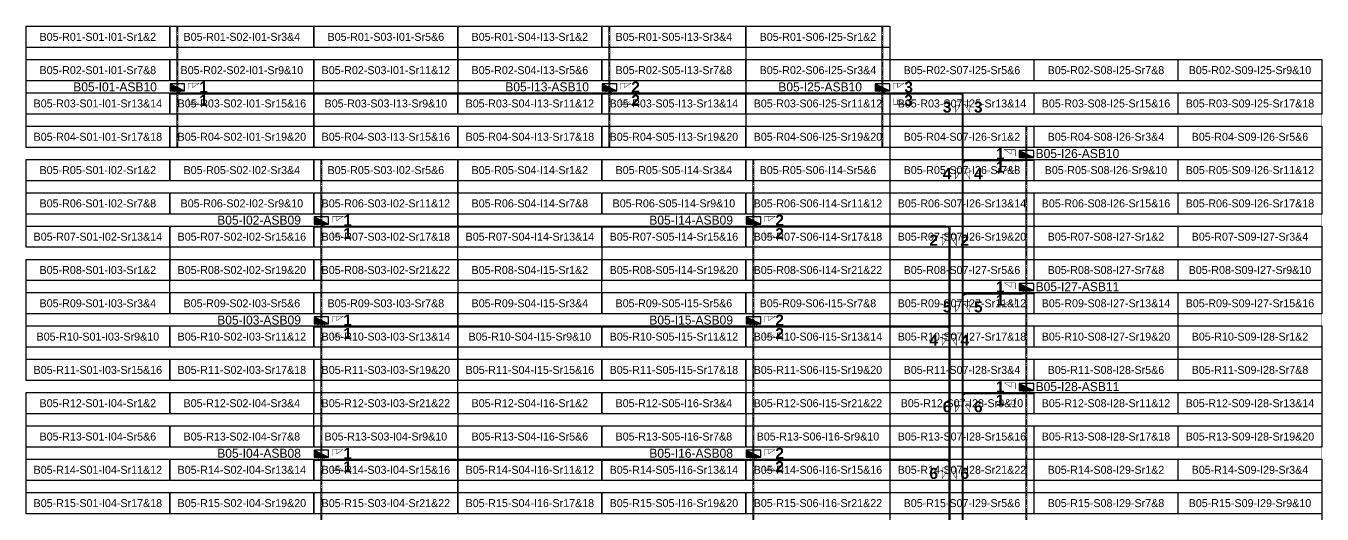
# Model space of a CAD drawing. Header units: metres. Extents: x 531268 to 531754, y 2675584 to 2675912.
# Drawn here: x 531268.3 to 531559.8, y 2675801.7 to 2675911.7 of the extents above; entities that cross this region are included whole.
import ezdxf
from ezdxf.enums import TextEntityAlignment as Align

# ---------------------------------------------------------------- set-up
doc = ezdxf.new("R2010")
doc.units = ezdxf.units.M
doc.linetypes.add('CENTER', pattern=[2, 1.25, -0.25, 0.25, -0.25])
doc.layers.add('Boundary-12.5 MW Block', color=6, linetype='Continuous', lineweight=9)
doc.layers.add('PILE', color=1, linetype='Continuous', lineweight=15)
for name, color, linetype in [('DC Trench BL-05', 40, 'Continuous'), ('E-Inverter Grouping', 2, 'Continuous'), ('Inverter Block-05', 7, 'Continuous'), ('LT Cable(AG) INV to LT Panel BL-05', 2, 'Continuous'), ('Messenger Wire Block-05 (Master Path)', 30, 'Continuous'), ('Messenger Wire Block-05 (MW Path)', 191, 'Continuous'), ('MMS Table Block-05', 8, 'Continuous'), ('Plan Line - DC BL-05', 40, 'Continuous'), ('Section Marking BL-05', 2, 'Continuous')]:
    doc.layers.add(name, color=color, linetype=linetype)
doc.styles.add('BoldTextStyle', font='arialbd.ttf')
doc.styles.get("Standard").update_dxf_attribs({"font": 'Adani Regular.ttf'})

# ---------------------------------------------------------------- blocks, each defined once
blk = doc.blocks.new('MMS Table (32.292 x 4.788)')
at = {"color": 0}
blk.add_lwpolyline([(0, -0.002), (0, 4.786), (32.292, 4.786), (32.292, -0.002)], close=True, dxfattribs=at)
at = {"color": 7}
blk.add_attdef('ID1', text='', height=1.8, dxfattribs=at).set_placement((16.146, 2.392), align=Align.MIDDLE_CENTER)
blk = doc.blocks.new('Inverter Block')
h = blk.add_hatch(color=0)
h.dxf.hatch_style = 1
h.paths.add_polyline_path([(-1.46, 2.27), (-1.46, 0.85), (1.46, 0.85)])
at = {"color": 0}
blk.add_lwpolyline([(1.46, 2.27), (-1.46, 2.27), (-1.46, 0.85), (1.46, 0.85)], close=True, dxfattribs=at)
blk.add_lwpolyline([(-1.46, 2.27), (1.46, 0.85)], dxfattribs=at)
at = {"layer": 'PILE'}
for centre in [(-0.61, 0.85), (0.61, 0.85)]:
    blk.add_circle(centre, 0.156, dxfattribs=at)
at = {"color": 7}
blk.add_attdef('ID', (-1.46, 3.01), '', height=1.8, dxfattribs=at)

msp = doc.modelspace()

# ---------------------------------------------------------------- linework, layer by layer
at = {"layer": 'Boundary-12.5 MW Block', "const_width": 0.05}
msp.add_lwpolyline([(531268.32, 2675911.58), (531462.57, 2675911.58), (531462.57, 2675904.08), (531559.74, 2675904.08), (531559.74, 2675746.58), (531754.1, 2675746.58), (531754.1, 2675591.79), (531527.35, 2675591.79), (531527.35, 2675584.29), (531268.32, 2675584.29)], close=True, dxfattribs=at)
at = {"layer": 'DC Trench BL-05', "color": 40, "const_width": 0.15}
for points in [[(531302.49, 2675911.58), (531302.19, 2675911.58), (531302.19, 2675884.29), (531302.49, 2675884.29)], [(531399.67, 2675911.58), (531399.37, 2675911.58), (531399.37, 2675884.29), (531399.67, 2675884.29)], [(531461.08, 2675911.58), (531460.78, 2675911.58), (531460.78, 2675884.29), (531461.08, 2675884.29)], [(531493.47, 2675889.08), (531493.17, 2675889.08), (531493.17, 2675756.79), (531493.47, 2675756.79)], [(531334.89, 2675881.58), (531334.59, 2675881.58), (531334.59, 2675719.29), (531334.89, 2675719.29)], [(531432.06, 2675881.58), (531431.76, 2675881.58), (531431.76, 2675719.29), (531432.06, 2675719.29)]]:
    msp.add_lwpolyline(points, close=True, dxfattribs=at)
at = {"layer": 'E-Inverter Grouping', "color": 3}
for points in [[(531365.39, 2675911.58), (531365.39, 2675899.29), (531333, 2675899.29), (531333, 2675884.29), (531268.32, 2675884.29), (531268.32, 2675911.58)], [(531333.1, 2675896.58), (531365.49, 2675896.58), (531365.49, 2675911.58), (531430.18, 2675911.58), (531430.18, 2675884.29), (531333.1, 2675884.29)], [(531430.28, 2675911.58), (531462.57, 2675911.58), (531462.57, 2675904.08), (531559.74, 2675904.08), (531559.74, 2675891.79), (531462.57, 2675891.79), (531462.57, 2675884.29), (531430.28, 2675884.29)], [(531559.74, 2675889.08), (531559.74, 2675869.29), (531494.96, 2675869.29), (531494.96, 2675861.79), (531462.67, 2675861.79), (531462.67, 2675889.08)], [(531559.74, 2675866.58), (531559.74, 2675846.79), (531527.35, 2675846.79), (531527.35, 2675839.29), (531462.67, 2675839.29), (531462.67, 2675859.08), (531495.06, 2675859.08), (531495.06, 2675866.58)]]:
    msp.add_lwpolyline(points, close=True, dxfattribs=at)
at = {"layer": 'E-Inverter Grouping'}
for points in [[(531365.39, 2675854.29), (531300.71, 2675854.29), (531300.71, 2675861.79), (531268.32, 2675861.79), (531268.32, 2675881.58), (531365.39, 2675881.58)], [(531462.57, 2675854.29), (531397.88, 2675854.29), (531397.88, 2675861.79), (531365.49, 2675861.79), (531365.49, 2675881.58), (531462.57, 2675881.58)], [(531365.39, 2675824.29), (531333.1, 2675824.29), (531333.1, 2675831.79), (531268.32, 2675831.79), (531268.32, 2675859.08), (531300.61, 2675859.08), (531300.61, 2675851.58), (531365.39, 2675851.58)], [(531462.57, 2675824.29), (531430.28, 2675824.29), (531430.28, 2675831.79), (531365.49, 2675831.79), (531365.49, 2675859.08), (531397.78, 2675859.08), (531397.78, 2675851.58), (531462.57, 2675851.58)], [(531527.45, 2675836.58), (531527.45, 2675844.08), (531559.74, 2675844.08), (531559.74, 2675816.79), (531494.96, 2675816.79), (531494.96, 2675809.29), (531462.67, 2675809.29), (531462.67, 2675836.58)], [(531333, 2675821.58), (531365.39, 2675821.58), (531365.39, 2675801.79), (531268.32, 2675801.79), (531268.32, 2675829.08), (531333, 2675829.08)], [(531430.18, 2675821.58), (531462.57, 2675821.58), (531462.57, 2675801.79), (531365.49, 2675801.79), (531365.49, 2675829.08), (531430.18, 2675829.08)], [(531559.74, 2675786.79), (531462.67, 2675786.79), (531462.67, 2675806.58), (531495.06, 2675806.58), (531495.06, 2675814.08), (531559.74, 2675814.08)]]:
    msp.add_lwpolyline(points, close=True, dxfattribs=at)
at = {"layer": 'LT Cable(AG) INV to LT Panel BL-05', "color": 5}
for points in [[(531490.75, 2675742.39), (531487.23, 2675742.39, -0.414214), (531486.33, 2675743.29), (531486.33, 2675746.37, 0.214019), (531486.02, 2675747.05), (531479.31, 2675753.02, -0.214019), (531479.01, 2675753.7), (531479.01, 2675755.36, -0.0289), (531479.01, 2675755.46), (531479.07, 2675755.94, 0.0289), (531479.08, 2675756.05), (531479.08, 2675895.57, 0.414214), (531478.18, 2675896.47), (531303.25, 2675896.47, -0.414214), (531302.35, 2675897.37), (531302.35, 2675897.73)], [(531490.75, 2675742.42), (531487.25, 2675742.42, -0.414214), (531486.35, 2675743.32), (531486.35, 2675746.39, 0.214019), (531486.05, 2675747.06), (531479.33, 2675753.04, -0.214019), (531479.03, 2675753.71), (531479.03, 2675755.36, -0.0289), (531479.04, 2675755.46), (531479.09, 2675755.94, 0.0289), (531479.1, 2675756.04), (531479.1, 2675895.59, 0.414214), (531478.2, 2675896.49), (531400.42, 2675896.49, -0.414214), (531399.52, 2675897.39), (531399.52, 2675897.73)], [(531490.75, 2675742.44), (531487.28, 2675742.44, -0.414214), (531486.38, 2675743.34), (531486.38, 2675746.4, 0.214019), (531486.07, 2675747.07), (531479.36, 2675753.05, -0.214019), (531479.06, 2675753.72), (531479.06, 2675755.36, -0.0289), (531479.06, 2675755.46), (531479.12, 2675755.94, 0.0289), (531479.13, 2675756.04), (531479.13, 2675895.62, 0.414214), (531478.23, 2675896.52), (531461.83, 2675896.52, -0.414214), (531460.93, 2675897.42), (531460.93, 2675897.73)], [(531490.75, 2675742.37), (531487.2, 2675742.37, -0.414214), (531486.3, 2675743.27), (531486.3, 2675746.36, 0.214019), (531486, 2675747.03), (531479.28, 2675753.01, -0.214019), (531478.98, 2675753.68), (531478.98, 2675755.36, -0.0289), (531478.99, 2675755.46), (531479.04, 2675755.94, 0.0289), (531479.05, 2675756.05), (531479.05, 2675880.42, -0.414214), (531479.95, 2675881.32), (531492.42, 2675881.32, 0.414214), (531493.32, 2675882.22), (531493.32, 2675882.73)], [(531488.81, 2675742.34), (531487.18, 2675742.34, -0.414214), (531486.28, 2675743.24), (531486.28, 2675746.35, 0.214019), (531485.97, 2675747.02), (531479.26, 2675753, -0.214019), (531478.96, 2675753.67), (531478.96, 2675755.36, -0.0289), (531478.96, 2675755.47), (531479.02, 2675755.95, 0.0289), (531479.03, 2675756.05), (531479.03, 2675850.44, -0.414214), (531479.93, 2675851.34), (531492.42, 2675851.34, 0.414214), (531493.32, 2675852.24), (531493.32, 2675852.73)], [(531488.81, 2675742.32), (531487.15, 2675742.32, -0.414214), (531486.25, 2675743.22), (531486.25, 2675746.34, 0.214019), (531485.95, 2675747.01), (531479.23, 2675752.99, -0.214019), (531478.93, 2675753.66), (531478.93, 2675755.36, -0.0289), (531478.94, 2675755.47), (531478.99, 2675755.95, 0.0289), (531479, 2675756.05), (531479, 2675827.97, -0.414214), (531479.9, 2675828.87), (531492.42, 2675828.87, 0.414214), (531493.32, 2675829.77), (531493.32, 2675830.23)]]:
    msp.add_lwpolyline(points, format="xyb", dxfattribs=at)
at = {"layer": 'LT Cable(AG) INV to LT Panel BL-05'}
for points in [[(531485.72, 2675741.82), (531485.02, 2675741.82, -0.166285), (531484.47, 2675742.01), (531483.04, 2675743.12, 0.103275), (531482.68, 2675743.2), (531476.94, 2675743.2, -0.414214), (531476.04, 2675744.1), (531476.04, 2675755.37, -0.021393), (531476.04, 2675755.45), (531476.08, 2675755.96, 0.021393), (531476.09, 2675756.03), (531476.09, 2675865.6, 0.414214), (531475.19, 2675866.5), (531335.64, 2675866.5, -0.414214), (531334.74, 2675867.4), (531334.74, 2675867.73)], [(531485.72, 2675741.85), (531485.03, 2675741.85, -0.166132), (531484.48, 2675742.04), (531483.04, 2675743.15, 0.103275), (531482.68, 2675743.23), (531476.96, 2675743.23, -0.414214), (531476.06, 2675744.13), (531476.06, 2675755.37, -0.021393), (531476.07, 2675755.45), (531476.11, 2675755.95, 0.021393), (531476.11, 2675756.03), (531476.11, 2675865.63, 0.414214), (531475.21, 2675866.53), (531432.81, 2675866.53, -0.414214), (531431.91, 2675867.43), (531431.91, 2675867.73)], [(531485.72, 2675741.77), (531485.01, 2675741.77, -0.166594), (531484.46, 2675741.96), (531483.03, 2675743.07, 0.103275), (531482.67, 2675743.15), (531476.89, 2675743.15, -0.414214), (531475.99, 2675744.05), (531475.99, 2675755.37, -0.021393), (531475.99, 2675755.45), (531476.03, 2675755.96, 0.021393), (531476.04, 2675756.03), (531476.04, 2675843.05, 0.414214), (531475.14, 2675843.95), (531335.64, 2675843.95, -0.414214), (531334.74, 2675844.85), (531334.74, 2675845.23)], [(531485.72, 2675741.8), (531485.02, 2675741.8, -0.166439), (531484.46, 2675741.99), (531483.03, 2675743.1, 0.103275), (531482.67, 2675743.18), (531476.91, 2675743.18, -0.414214), (531476.01, 2675744.08), (531476.01, 2675755.37, -0.021393), (531476.02, 2675755.45), (531476.06, 2675755.96, 0.021393), (531476.06, 2675756.03), (531476.06, 2675843.08, 0.414214), (531475.16, 2675843.98), (531432.81, 2675843.98, -0.414214), (531431.91, 2675844.88), (531431.91, 2675845.23)], [(531487.71, 2675741.72), (531485, 2675741.72, -0.166905), (531484.44, 2675741.91), (531483.02, 2675743.02, 0.103275), (531482.66, 2675743.1), (531476.84, 2675743.1, -0.414214), (531475.94, 2675744), (531475.94, 2675755.38, -0.021393), (531475.94, 2675755.45), (531475.98, 2675755.96, 0.021393), (531475.99, 2675756.04), (531475.99, 2675813, 0.414214), (531475.09, 2675813.9), (531335.64, 2675813.9, -0.414214), (531334.74, 2675814.8), (531334.74, 2675815.23)], [(531487.71, 2675741.75), (531485, 2675741.75, -0.166749), (531484.45, 2675741.94), (531483.02, 2675743.05, 0.103275), (531482.66, 2675743.13), (531476.86, 2675743.13, -0.414214), (531475.96, 2675744.03), (531475.96, 2675755.38, -0.021393), (531475.97, 2675755.45), (531476.01, 2675755.96, 0.021393), (531476.01, 2675756.04), (531476.01, 2675813.03, 0.414214), (531475.11, 2675813.93), (531432.81, 2675813.93, -0.414214), (531431.91, 2675814.83), (531431.91, 2675815.23)]]:
    msp.add_lwpolyline(points, format="xyb", dxfattribs=at)
at = {"layer": 'Messenger Wire Block-05 (Master Path)'}
for points in [[(531300.71, 2675896.38), (531478.99, 2675896.38)], [(531478.99, 2675756), (531478.99, 2675896.38)], [(531478.99, 2675881.38), (531494.96, 2675881.38)], [(531333.1, 2675866.38), (531475.96, 2675866.38)], [(531475.96, 2675756), (531475.96, 2675866.38)], [(531478.99, 2675851.38), (531494.96, 2675851.38)], [(531333.1, 2675843.88), (531475.96, 2675843.88)], [(531478.99, 2675828.88), (531494.96, 2675828.88)], [(531333.1, 2675813.88), (531475.96, 2675813.88)]]:
    msp.add_lwpolyline(points, dxfattribs=at)
at = {"layer": 'Messenger Wire Block-05 (MW Path)', "const_width": 0.1}
for points in [[(531300.71, 2675896.38), (531478.99, 2675896.38)], [(531478.74, 2675756), (531478.74, 2675896.38)], [(531478.99, 2675881.38), (531494.96, 2675881.38)], [(531333.1, 2675866.38), (531475.96, 2675866.38)], [(531476.21, 2675756), (531476.21, 2675866.38)], [(531478.99, 2675851.38), (531494.96, 2675851.38)], [(531333.1, 2675843.88), (531475.96, 2675843.88)], [(531478.99, 2675828.88), (531494.96, 2675828.88)], [(531333.1, 2675813.88), (531475.96, 2675813.88)]]:
    msp.add_lwpolyline(points, dxfattribs=at)
at = {"layer": 'Plan Line - DC BL-05', "color": 6, "linetype": 'CENTER'}
for points in [[(531302.35, 2675911.58), (531302.35, 2675884.29)], [(531399.52, 2675911.58), (531399.52, 2675884.29)], [(531460.93, 2675911.58), (531460.93, 2675884.29)], [(531493.32, 2675889.08), (531493.32, 2675756.79)], [(531334.74, 2675881.58), (531334.74, 2675719.29)], [(531431.91, 2675881.58), (531431.91, 2675719.29)]]:
    msp.add_lwpolyline(points, dxfattribs=at)
at = {"layer": 'Section Marking BL-05', "color": 94, "lineweight": 35, "true_color": 0x00a500, "const_width": 0.1}
for points in [[(531304.85, 2675897.38), (531304.85, 2675898.77), (531307.25, 2675898.77), (531305.77, 2675897.76), (531305.77, 2675898.77)], [(531402.02, 2675897.38), (531402.02, 2675898.77), (531404.42, 2675898.77), (531402.94, 2675897.76), (531402.94, 2675898.77)], [(531463.43, 2675897.38), (531463.43, 2675898.77), (531465.83, 2675898.77), (531464.35, 2675897.76), (531464.35, 2675898.77)], [(531304.85, 2675895.38), (531304.85, 2675893.99), (531307.25, 2675893.99), (531305.77, 2675895), (531305.77, 2675893.99)], [(531402.02, 2675895.38), (531402.02, 2675893.99), (531404.42, 2675893.99), (531402.94, 2675895), (531402.94, 2675893.99)], [(531463.43, 2675895.38), (531463.43, 2675893.99), (531465.83, 2675893.99), (531464.35, 2675895), (531464.35, 2675893.99)], [(531478.79, 2675894.63), (531477.4, 2675894.63), (531477.4, 2675892.23), (531478.41, 2675893.71), (531477.4, 2675893.71)], [(531479.19, 2675894.63), (531480.58, 2675894.63), (531480.58, 2675892.23), (531479.57, 2675893.71), (531480.58, 2675893.71)], [(531490.82, 2675882.38), (531490.82, 2675883.77), (531488.42, 2675883.77), (531489.9, 2675882.76), (531489.9, 2675883.77)], [(531490.82, 2675880.38), (531490.82, 2675878.99), (531488.42, 2675878.99), (531489.9, 2675880), (531489.9, 2675878.99)], [(531478.79, 2675879.63), (531477.4, 2675879.63), (531477.4, 2675877.23), (531478.41, 2675878.71), (531477.4, 2675878.71)], [(531479.19, 2675879.63), (531480.58, 2675879.63), (531480.58, 2675877.23), (531479.57, 2675878.71), (531480.58, 2675878.71)], [(531337.24, 2675867.38), (531337.24, 2675868.77), (531339.64, 2675868.77), (531338.16, 2675867.76), (531338.16, 2675868.77)], [(531434.41, 2675867.38), (531434.41, 2675868.77), (531436.81, 2675868.77), (531435.33, 2675867.76), (531435.33, 2675868.77)], [(531337.24, 2675865.38), (531337.24, 2675863.99), (531339.64, 2675863.99), (531338.16, 2675865), (531338.16, 2675863.99)], [(531434.41, 2675865.38), (531434.41, 2675863.99), (531436.81, 2675863.99), (531435.33, 2675865), (531435.33, 2675863.99)], [(531475.76, 2675864.63), (531474.37, 2675864.63), (531474.37, 2675862.23), (531475.38, 2675863.71), (531474.37, 2675863.71)], [(531476.16, 2675864.63), (531477.55, 2675864.63), (531477.55, 2675862.23), (531476.54, 2675863.71), (531477.55, 2675863.71)], [(531490.82, 2675852.38), (531490.82, 2675853.77), (531488.42, 2675853.77), (531489.9, 2675852.76), (531489.9, 2675853.77)], [(531478.79, 2675849.63), (531477.4, 2675849.63), (531477.4, 2675847.23), (531478.41, 2675848.71), (531477.4, 2675848.71)], [(531479.19, 2675849.63), (531480.58, 2675849.63), (531480.58, 2675847.23), (531479.57, 2675848.71), (531480.58, 2675848.71)], [(531490.82, 2675850.38), (531490.82, 2675848.99), (531488.42, 2675848.99), (531489.9, 2675850), (531489.9, 2675848.99)], [(531337.24, 2675844.88), (531337.24, 2675846.27), (531339.64, 2675846.27), (531338.16, 2675845.26), (531338.16, 2675846.27)], [(531434.41, 2675844.88), (531434.41, 2675846.27), (531436.81, 2675846.27), (531435.33, 2675845.26), (531435.33, 2675846.27)], [(531337.24, 2675842.88), (531337.24, 2675841.49), (531339.64, 2675841.49), (531338.16, 2675842.5), (531338.16, 2675841.49)], [(531434.41, 2675842.88), (531434.41, 2675841.49), (531436.81, 2675841.49), (531435.33, 2675842.5), (531435.33, 2675841.49)], [(531475.76, 2675842.13), (531474.37, 2675842.13), (531474.37, 2675839.73), (531475.38, 2675841.21), (531474.37, 2675841.21)], [(531476.16, 2675842.13), (531477.55, 2675842.13), (531477.55, 2675839.73), (531476.54, 2675841.21), (531477.55, 2675841.21)], [(531490.82, 2675829.88), (531490.82, 2675831.27), (531488.42, 2675831.27), (531489.9, 2675830.26), (531489.9, 2675831.27)], [(531490.82, 2675827.88), (531490.82, 2675826.49), (531488.42, 2675826.49), (531489.9, 2675827.5), (531489.9, 2675826.49)], [(531478.79, 2675827.13), (531477.4, 2675827.13), (531477.4, 2675824.73), (531478.41, 2675826.21), (531477.4, 2675826.21)], [(531479.19, 2675827.13), (531480.58, 2675827.13), (531480.58, 2675824.73), (531479.57, 2675826.21), (531480.58, 2675826.21)], [(531337.24, 2675814.88), (531337.24, 2675816.27), (531339.64, 2675816.27), (531338.16, 2675815.26), (531338.16, 2675816.27)], [(531434.41, 2675814.88), (531434.41, 2675816.27), (531436.81, 2675816.27), (531435.33, 2675815.26), (531435.33, 2675816.27)], [(531337.24, 2675812.88), (531337.24, 2675811.49), (531339.64, 2675811.49), (531338.16, 2675812.5), (531338.16, 2675811.49)], [(531434.41, 2675812.88), (531434.41, 2675811.49), (531436.81, 2675811.49), (531435.33, 2675812.5), (531435.33, 2675811.49)], [(531475.76, 2675812.13), (531474.37, 2675812.13), (531474.37, 2675809.73), (531475.38, 2675811.21), (531474.37, 2675811.21)], [(531476.16, 2675812.13), (531477.55, 2675812.13), (531477.55, 2675809.73), (531476.54, 2675811.21), (531477.55, 2675811.21)]]:
    msp.add_lwpolyline(points, dxfattribs=at)

# ---------------------------------------------------------------- block references
at = {"layer": 'Inverter Block-05'}
ref = msp.add_blockref('Inverter Block', (531302.35, 2675896.07), dxfattribs=dict(at, xscale=1.124999999976148, yscale=1.124999999976148, zscale=1.124999999976148))
ref.add_attrib('ID', 'B05-I01-ASB10', (531278.93, 2675896.9), dxfattribs={"layer": '0', "color": 7, "height": 2.025})
ref = msp.add_blockref('Inverter Block', (531399.52, 2675896.07), dxfattribs=dict(at, xscale=1.124999999976148, yscale=1.124999999976148, zscale=1.124999999976148))
ref.add_attrib('ID', 'B05-I13-ASB10', (531376.11, 2675896.9), dxfattribs={"layer": '0', "color": 7, "height": 2.025})
ref = msp.add_blockref('Inverter Block', (531460.93, 2675896.07), dxfattribs=dict(at, xscale=1.124999999976148, yscale=1.124999999976148, zscale=1.124999999976148))
ref.add_attrib('ID', 'B05-I25-ASB10', (531437.52, 2675896.9), dxfattribs={"layer": '0', "color": 7, "height": 2.025})
ref = msp.add_blockref('Inverter Block', (531493.32, 2675881.07), dxfattribs=dict(at, xscale=1.124999999976148, yscale=1.124999999976148, zscale=1.124999999976148))
ref.add_attrib('ID', 'B05-I26-ASB10', (531495.39, 2675881.9), dxfattribs={"layer": '0', "color": 7, "height": 2.025})
ref = msp.add_blockref('Inverter Block', (531334.74, 2675866.07), dxfattribs=dict(at, xscale=1.124999999976148, yscale=1.124999999976148, zscale=1.124999999976148))
ref.add_attrib('ID', 'B05-I02-ASB09', (531311.32, 2675866.9), dxfattribs={"layer": '0', "color": 7, "height": 2.025})
ref = msp.add_blockref('Inverter Block', (531431.91, 2675866.07), dxfattribs=dict(at, xscale=1.124999999976148, yscale=1.124999999976148, zscale=1.124999999976148))
ref.add_attrib('ID', 'B05-I14-ASB09', (531408.5, 2675866.9), dxfattribs={"layer": '0', "color": 7, "height": 2.025})
ref = msp.add_blockref('Inverter Block', (531493.32, 2675851.07), dxfattribs=dict(at, xscale=1.124999999976148, yscale=1.124999999976148, zscale=1.124999999976148))
ref.add_attrib('ID', 'B05-I27-ASB11', (531495.39, 2675851.9), dxfattribs={"layer": '0', "color": 7, "height": 2.025})
ref = msp.add_blockref('Inverter Block', (531334.74, 2675843.57), dxfattribs=dict(at, xscale=1.124999999976148, yscale=1.124999999976148, zscale=1.124999999976148))
ref.add_attrib('ID', 'B05-I03-ASB09', (531311.32, 2675844.4), dxfattribs={"layer": '0', "color": 7, "height": 2.025})
ref = msp.add_blockref('Inverter Block', (531431.91, 2675843.57), dxfattribs=dict(at, xscale=1.124999999976148, yscale=1.124999999976148, zscale=1.124999999976148))
ref.add_attrib('ID', 'B05-I15-ASB09', (531408.5, 2675844.4), dxfattribs={"layer": '0', "color": 7, "height": 2.025})
ref = msp.add_blockref('Inverter Block', (531493.32, 2675828.57), dxfattribs=dict(at, xscale=1.124999999976148, yscale=1.124999999976148, zscale=1.124999999976148))
ref.add_attrib('ID', 'B05-I28-ASB11', (531495.39, 2675829.4), dxfattribs={"layer": '0', "color": 7, "height": 2.025})
ref = msp.add_blockref('Inverter Block', (531334.74, 2675813.57), dxfattribs=dict(at, xscale=1.124999999976148, yscale=1.124999999976148, zscale=1.124999999976148))
ref.add_attrib('ID', 'B05-I04-ASB08', (531311.32, 2675814.4), dxfattribs={"layer": '0', "color": 7, "height": 2.025})
ref = msp.add_blockref('Inverter Block', (531431.91, 2675813.57), dxfattribs=dict(at, xscale=1.124999999976148, yscale=1.124999999976148, zscale=1.124999999976148))
ref.add_attrib('ID', 'B05-I16-ASB08', (531408.5, 2675814.4), dxfattribs={"layer": '0', "color": 7, "height": 2.025})
at = {"layer": 'MMS Table Block-05'}
for p, values in [((531268.32, 2675906.79), {'ID1': 'B05-R01-S01-I01-Sr1&2'}), ((531300.71, 2675906.79), {'ID1': 'B05-R01-S02-I01-Sr3&4'}), ((531333.1, 2675906.79), {'ID1': 'B05-R01-S03-I01-Sr5&6'}), ((531365.49, 2675906.79), {'ID1': 'B05-R01-S04-I13-Sr1&2'}), ((531397.88, 2675906.79), {'ID1': 'B05-R01-S05-I13-Sr3&4'}), ((531430.28, 2675906.79), {'ID1': 'B05-R01-S06-I25-Sr1&2'}), ((531268.32, 2675899.29), {'ID1': 'B05-R02-S01-I01-Sr7&8'}), ((531300.71, 2675899.29), {'ID1': 'B05-R02-S02-I01-Sr9&10'}), ((531333.1, 2675899.29), {'ID1': 'B05-R02-S03-I01-Sr11&12'}), ((531365.49, 2675899.29), {'ID1': 'B05-R02-S04-I13-Sr5&6'}), ((531397.88, 2675899.29), {'ID1': 'B05-R02-S05-I13-Sr7&8'}), ((531430.28, 2675899.29), {'ID1': 'B05-R02-S06-I25-Sr3&4'}), ((531462.67, 2675899.29), {'ID1': 'B05-R02-S07-I25-Sr5&6'}), ((531495.06, 2675899.29), {'ID1': 'B05-R02-S08-I25-Sr7&8'}), ((531527.45, 2675899.29), {'ID1': 'B05-R02-S09-I25-Sr9&10'}), ((531268.32, 2675891.79), {'ID1': 'B05-R03-S01-I01-Sr13&14'}), ((531300.71, 2675891.79), {'ID1': 'B05-R03-S02-I01-Sr15&16'}), ((531333.1, 2675891.79), {'ID1': 'B05-R03-S03-I13-Sr9&10'}), ((531365.49, 2675891.79), {'ID1': 'B05-R03-S04-I13-Sr11&12'}), ((531397.88, 2675891.79), {'ID1': 'B05-R03-S05-I13-Sr13&14'}), ((531430.28, 2675891.79), {'ID1': 'B05-R03-S06-I25-Sr11&12'}), ((531462.67, 2675891.79), {'ID1': 'B05-R03-S07-I25-Sr13&14'}), ((531495.06, 2675891.79), {'ID1': 'B05-R03-S08-I25-Sr15&16'}), ((531527.45, 2675891.79), {'ID1': 'B05-R03-S09-I25-Sr17&18'}), ((531268.32, 2675884.29), {'ID1': 'B05-R04-S01-I01-Sr17&18'}), ((531300.71, 2675884.29), {'ID1': 'B05-R04-S02-I01-Sr19&20'}), ((531333.1, 2675884.29), {'ID1': 'B05-R04-S03-I13-Sr15&16'}), ((531365.49, 2675884.29), {'ID1': 'B05-R04-S04-I13-Sr17&18'}), ((531397.88, 2675884.29), {'ID1': 'B05-R04-S05-I13-Sr19&20'}), ((531430.28, 2675884.29), {'ID1': 'B05-R04-S06-I25-Sr19&20'}), ((531462.67, 2675884.29), {'ID1': 'B05-R04-S07-I26-Sr1&2'}), ((531495.06, 2675884.29), {'ID1': 'B05-R04-S08-I26-Sr3&4'}), ((531527.45, 2675884.29), {'ID1': 'B05-R04-S09-I26-Sr5&6'}), ((531268.32, 2675876.79), {'ID1': 'B05-R05-S01-I02-Sr1&2'}), ((531300.71, 2675876.79), {'ID1': 'B05-R05-S02-I02-Sr3&4'}), ((531333.1, 2675876.79), {'ID1': 'B05-R05-S03-I02-Sr5&6'}), ((531365.49, 2675876.79), {'ID1': 'B05-R05-S04-I14-Sr1&2'}), ((531397.88, 2675876.79), {'ID1': 'B05-R05-S05-I14-Sr3&4'}), ((531430.28, 2675876.79), {'ID1': 'B05-R05-S06-I14-Sr5&6'}), ((531462.67, 2675876.79), {'ID1': 'B05-R05-S07-I26-Sr7&8'}), ((531495.06, 2675876.79), {'ID1': 'B05-R05-S08-I26-Sr9&10'}), ((531527.45, 2675876.79), {'ID1': 'B05-R05-S09-I26-Sr11&12'}), ((531268.32, 2675869.29), {'ID1': 'B05-R06-S01-I02-Sr7&8'}), ((531300.71, 2675869.29), {'ID1': 'B05-R06-S02-I02-Sr9&10'}), ((531333.1, 2675869.29), {'ID1': 'B05-R06-S03-I02-Sr11&12'}), ((531365.49, 2675869.29), {'ID1': 'B05-R06-S04-I14-Sr7&8'}), ((531397.88, 2675869.29), {'ID1': 'B05-R06-S05-I14-Sr9&10'}), ((531430.28, 2675869.29), {'ID1': 'B05-R06-S06-I14-Sr11&12'}), ((531462.67, 2675869.29), {'ID1': 'B05-R06-S07-I26-Sr13&14'}), ((531495.06, 2675869.29), {'ID1': 'B05-R06-S08-I26-Sr15&16'}), ((531527.45, 2675869.29), {'ID1': 'B05-R06-S09-I26-Sr17&18'}), ((531268.32, 2675861.79), {'ID1': 'B05-R07-S01-I02-Sr13&14'}), ((531300.71, 2675861.79), {'ID1': 'B05-R07-S02-I02-Sr15&16'}), ((531333.1, 2675861.79), {'ID1': 'B05-R07-S03-I02-Sr17&18'}), ((531365.49, 2675861.79), {'ID1': 'B05-R07-S04-I14-Sr13&14'}), ((531397.88, 2675861.79), {'ID1': 'B05-R07-S05-I14-Sr15&16'}), ((531430.28, 2675861.79), {'ID1': 'B05-R07-S06-I14-Sr17&18'}), ((531462.67, 2675861.79), {'ID1': 'B05-R07-S07-I26-Sr19&20'}), ((531495.06, 2675861.79), {'ID1': 'B05-R07-S08-I27-Sr1&2'}), ((531527.45, 2675861.79), {'ID1': 'B05-R07-S09-I27-Sr3&4'}), ((531268.32, 2675854.29), {'ID1': 'B05-R08-S01-I03-Sr1&2'}), ((531300.71, 2675854.29), {'ID1': 'B05-R08-S02-I02-Sr19&20'}), ((531333.1, 2675854.29), {'ID1': 'B05-R08-S03-I02-Sr21&22'}), ((531365.49, 2675854.29), {'ID1': 'B05-R08-S04-I15-Sr1&2'}), ((531397.88, 2675854.29), {'ID1': 'B05-R08-S05-I14-Sr19&20'}), ((531430.28, 2675854.29), {'ID1': 'B05-R08-S06-I14-Sr21&22'}), ((531462.67, 2675854.29), {'ID1': 'B05-R08-S07-I27-Sr5&6'}), ((531495.06, 2675854.29), {'ID1': 'B05-R08-S08-I27-Sr7&8'}), ((531527.45, 2675854.29), {'ID1': 'B05-R08-S09-I27-Sr9&10'}), ((531268.32, 2675846.79), {'ID1': 'B05-R09-S01-I03-Sr3&4'}), ((531300.71, 2675846.79), {'ID1': 'B05-R09-S02-I03-Sr5&6'}), ((531333.1, 2675846.79), {'ID1': 'B05-R09-S03-I03-Sr7&8'}), ((531365.49, 2675846.79), {'ID1': 'B05-R09-S04-I15-Sr3&4'}), ((531397.88, 2675846.79), {'ID1': 'B05-R09-S05-I15-Sr5&6'}), ((531430.28, 2675846.79), {'ID1': 'B05-R09-S06-I15-Sr7&8'}), ((531462.67, 2675846.79), {'ID1': 'B05-R09-S07-I27-Sr11&12'}), ((531495.06, 2675846.79), {'ID1': 'B05-R09-S08-I27-Sr13&14'}), ((531527.45, 2675846.79), {'ID1': 'B05-R09-S09-I27-Sr15&16'}), ((531268.32, 2675839.29), {'ID1': 'B05-R10-S01-I03-Sr9&10'}), ((531300.71, 2675839.29), {'ID1': 'B05-R10-S02-I03-Sr11&12'}), ((531333.1, 2675839.29), {'ID1': 'B05-R10-S03-I03-Sr13&14'}), ((531365.49, 2675839.29), {'ID1': 'B05-R10-S04-I15-Sr9&10'}), ((531397.88, 2675839.29), {'ID1': 'B05-R10-S05-I15-Sr11&12'}), ((531430.28, 2675839.29), {'ID1': 'B05-R10-S06-I15-Sr13&14'}), ((531462.67, 2675839.29), {'ID1': 'B05-R10-S07-I27-Sr17&18'}), ((531495.06, 2675839.29), {'ID1': 'B05-R10-S08-I27-Sr19&20'}), ((531527.45, 2675839.29), {'ID1': 'B05-R10-S09-I28-Sr1&2'}), ((531268.32, 2675831.79), {'ID1': 'B05-R11-S01-I03-Sr15&16'}), ((531300.71, 2675831.79), {'ID1': 'B05-R11-S02-I03-Sr17&18'}), ((531333.1, 2675831.79), {'ID1': 'B05-R11-S03-I03-Sr19&20'}), ((531365.49, 2675831.79), {'ID1': 'B05-R11-S04-I15-Sr15&16'}), ((531397.88, 2675831.79), {'ID1': 'B05-R11-S05-I15-Sr17&18'}), ((531430.28, 2675831.79), {'ID1': 'B05-R11-S06-I15-Sr19&20'}), ((531462.67, 2675831.79), {'ID1': 'B05-R11-S07-I28-Sr3&4'}), ((531495.06, 2675831.79), {'ID1': 'B05-R11-S08-I28-Sr5&6'}), ((531527.45, 2675831.79), {'ID1': 'B05-R11-S09-I28-Sr7&8'}), ((531268.32, 2675824.29), {'ID1': 'B05-R12-S01-I04-Sr1&2'}), ((531300.71, 2675824.29), {'ID1': 'B05-R12-S02-I04-Sr3&4'}), ((531333.1, 2675824.29), {'ID1': 'B05-R12-S03-I03-Sr21&22'}), ((531365.49, 2675824.29), {'ID1': 'B05-R12-S04-I16-Sr1&2'}), ((531397.88, 2675824.29), {'ID1': 'B05-R12-S05-I16-Sr3&4'}), ((531430.28, 2675824.29), {'ID1': 'B05-R12-S06-I15-Sr21&22'}), ((531462.67, 2675824.29), {'ID1': 'B05-R12-S07-I28-Sr9&10'}), ((531495.06, 2675824.29), {'ID1': 'B05-R12-S08-I28-Sr11&12'}), ((531527.45, 2675824.29), {'ID1': 'B05-R12-S09-I28-Sr13&14'}), ((531268.32, 2675816.79), {'ID1': 'B05-R13-S01-I04-Sr5&6'}), ((531300.71, 2675816.79), {'ID1': 'B05-R13-S02-I04-Sr7&8'}), ((531333.1, 2675816.79), {'ID1': 'B05-R13-S03-I04-Sr9&10'}), ((531365.49, 2675816.79), {'ID1': 'B05-R13-S04-I16-Sr5&6'}), ((531397.88, 2675816.79), {'ID1': 'B05-R13-S05-I16-Sr7&8'}), ((531430.28, 2675816.79), {'ID1': 'B05-R13-S06-I16-Sr9&10'}), ((531462.67, 2675816.79), {'ID1': 'B05-R13-S07-I28-Sr15&16'}), ((531495.06, 2675816.79), {'ID1': 'B05-R13-S08-I28-Sr17&18'}), ((531527.45, 2675816.79), {'ID1': 'B05-R13-S09-I28-Sr19&20'}), ((531268.32, 2675809.29), {'ID1': 'B05-R14-S01-I04-Sr11&12'}), ((531300.71, 2675809.29), {'ID1': 'B05-R14-S02-I04-Sr13&14'}), ((531333.1, 2675809.29), {'ID1': 'B05-R14-S03-I04-Sr15&16'}), ((531365.49, 2675809.29), {'ID1': 'B05-R14-S04-I16-Sr11&12'}), ((531397.88, 2675809.29), {'ID1': 'B05-R14-S05-I16-Sr13&14'}), ((531430.28, 2675809.29), {'ID1': 'B05-R14-S06-I16-Sr15&16'}), ((531462.67, 2675809.29), {'ID1': 'B05-R14-S07-I28-Sr21&22'}), ((531495.06, 2675809.29), {'ID1': 'B05-R14-S08-I29-Sr1&2'}), ((531527.45, 2675809.29), {'ID1': 'B05-R14-S09-I29-Sr3&4'}), ((531268.32, 2675801.79), {'ID1': 'B05-R15-S01-I04-Sr17&18'}), ((531300.71, 2675801.79), {'ID1': 'B05-R15-S02-I04-Sr19&20'}), ((531333.1, 2675801.79), {'ID1': 'B05-R15-S03-I04-Sr21&22'}), ((531365.49, 2675801.79), {'ID1': 'B05-R15-S04-I16-Sr17&18'}), ((531397.88, 2675801.79), {'ID1': 'B05-R15-S05-I16-Sr19&20'}), ((531430.28, 2675801.79), {'ID1': 'B05-R15-S06-I16-Sr21&22'}), ((531462.67, 2675801.79), {'ID1': 'B05-R15-S07-I29-Sr5&6'}), ((531495.06, 2675801.79), {'ID1': 'B05-R15-S08-I29-Sr7&8'}), ((531527.45, 2675801.79), {'ID1': 'B05-R15-S09-I29-Sr9&10'})]:
    msp.add_blockref('MMS Table (32.292 x 4.788)', p, dxfattribs=at).add_auto_attribs(values)

# ---------------------------------------------------------------- texts
at = {"layer": 'Section Marking BL-05', "color": 94, "true_color": 0x00a500, "style": 'BoldTextStyle'}
for s, p in [('1', (531308.25, 2675897.88)), ('2', (531405.42, 2675897.88)), ('3', (531466.83, 2675897.88)), ('1', (531308.25, 2675894.88)), ('2', (531405.42, 2675894.88)), ('3', (531466.83, 2675894.88)), ('3', (531475.49, 2675893.38)), ('3', (531482.49, 2675893.38)), ('1', (531487.42, 2675882.88)), ('1', (531487.42, 2675879.88)), ('4', (531475.49, 2675878.38)), ('4', (531482.49, 2675878.38)), ('1', (531340.64, 2675867.88)), ('2', (531437.81, 2675867.88)), ('1', (531340.64, 2675864.88)), ('2', (531437.81, 2675864.88)), ('2', (531472.46, 2675863.38)), ('2', (531479.46, 2675863.38)), ('1', (531487.42, 2675852.88)), ('1', (531487.42, 2675849.88)), ('5', (531475.49, 2675848.38)), ('5', (531482.49, 2675848.38)), ('1', (531340.64, 2675845.38)), ('2', (531437.81, 2675845.38)), ('1', (531340.64, 2675842.38)), ('2', (531437.81, 2675842.38)), ('4', (531472.46, 2675840.88)), ('4', (531479.46, 2675840.88)), ('1', (531487.42, 2675830.38)), ('1', (531487.42, 2675827.38)), ('6', (531475.49, 2675825.88)), ('6', (531482.49, 2675825.88)), ('1', (531340.64, 2675815.38)), ('2', (531437.81, 2675815.38)), ('1', (531340.64, 2675812.38)), ('2', (531437.81, 2675812.38)), ('6', (531472.46, 2675810.88)), ('6', (531479.46, 2675810.88))]:
    msp.add_text(s, height=2.5, dxfattribs=at).set_placement(p, align=Align.MIDDLE_CENTER)

doc.saveas('drawing.dxf')
